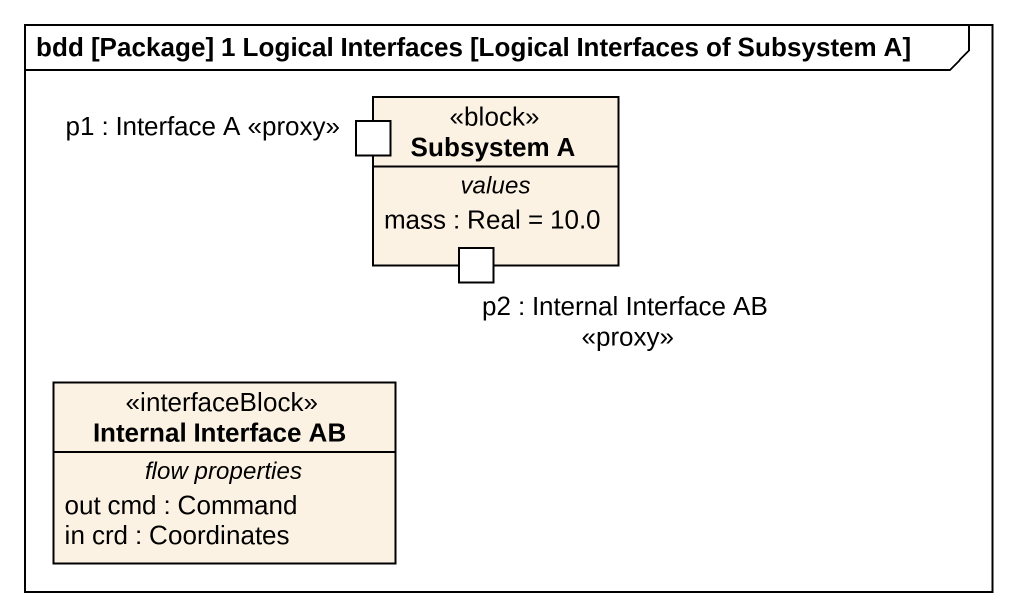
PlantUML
@startuml
mainframe bdd [Package] 1 Logical Interfaces [Logical Interfaces of Subsystem A]
hide circle
hide empty members
class "Subsystem A" as Subsystem_A <<block>> {
  -- values --
  mass : Real = 10.0
  -- ports --
  p1 : Interface A <<proxy>>
  p2 : Internal Interface AB <<proxy>>
}
class "Internal Interface AB" as Internal_Interface_AB <<interfaceBlock>> {
  -- flow properties --
  out cmd : Command
  in crd : Coordinates
}
@enduml
